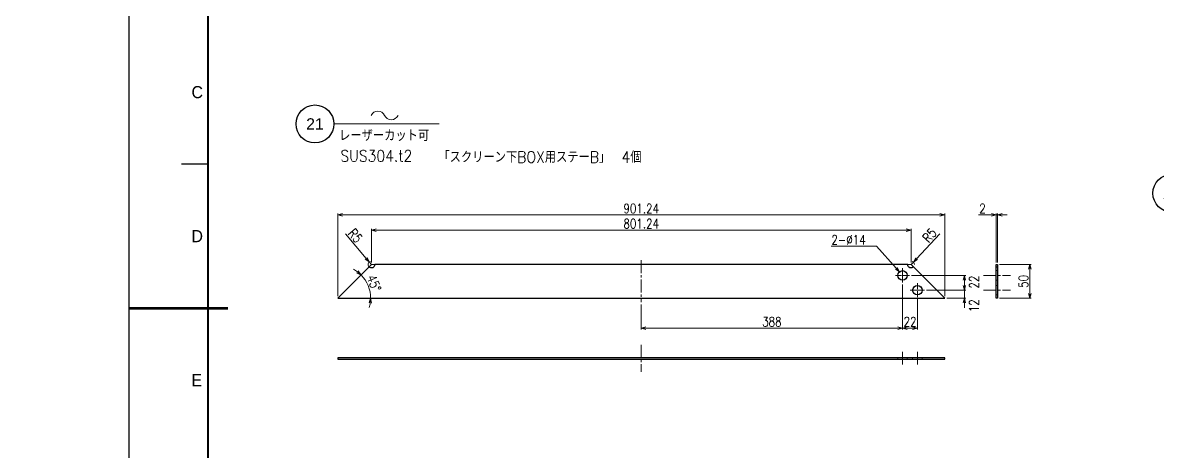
# Model space of a CAD drawing. Header units: millimetres. Extents: x 0 to 51411, y 0 to 16902.
# Drawn here: x 25524 to 27208, y 1267 to 1903 of the extents above; entities that cross this region are included whole.
import ezdxf
from ezdxf import colors
from ezdxf.entities.mleader import LeaderData, LeaderLine
from ezdxf.enums import TextEntityAlignment as Align
from ezdxf.math import Vec2, Vec3

# ---------------------------------------------------------------- set-up
doc = ezdxf.new("R2010")
doc.units = ezdxf.units.MM
doc.linetypes.add('CENTER2', pattern=[28.575, 19.05, -3.175, 3.175, -3.175])
doc.linetypes.add('HIDDEN2', pattern=[4.7625, 3.175, -1.5875])
for name, color, linetype, lineweight in [('01_外形線', 7, 'Continuous', 25), ('03_かくれ線', 6, 'HIDDEN2', 13), ('04_中心線', 1, 'CENTER2', 9), ('06_文字', 7, 'Continuous', 13), ('07_寸法線', 3, 'Continuous', 9), ('99_図枠', 7, 'Continuous', 40)]:
    doc.layers.add(name, color=color, linetype=linetype, lineweight=lineweight)
doc.layers.add('10_補助線', color=8, linetype='Continuous', lineweight=13, plot=False)
doc.styles.add('KSS_TXT', font='txt.shx', dxfattribs={"bigfont": 'extfont2.shx'})
doc.styles.get("Standard").update_dxf_attribs({"font": 'arial.ttf'})
doc.styles.add('寸法用', font='simplex.shx', dxfattribs={"width": 0.8, "bigfont": '@extfont2.shx'})
doc.styles.add('表題用', font='MS PGothic.ttf')
doc.dimstyles.new('機械製図用', dxfattribs={"dimtxt": 3.5, "dimasz": 3.5, "dimexe": 2, "dimexo": 0, "dimgap": 1.2, "dimtad": 1, "dimdsep": 46, "dimtxsty": '寸法用', "dimblk": 'OPEN30', "dimcen": 0, "dimclrd": 256, "dimclre": 256, "dimclrt": 7, "dimazin": 2, "dimtm": 1e-09, "dimtfac": 0.75, "dimtmove": 0, "dimatfit": 3, "dimldrblk": 'OPEN30', "dimfxl": 1, "dimlwd": -1, "dimlwe": -1, "dimarcsym": 0})
doc.dimstyles.new('機械製図用$3', dxfattribs={"dimtxt": 3.5, "dimasz": 3.5, "dimexe": 2, "dimexo": 0, "dimgap": 1.2, "dimtad": 1, "dimtih": 1, "dimtoh": 1, "dimdsep": 46, "dimtxsty": '寸法用', "dimblk": 'OPEN30', "dimcen": 0, "dimsd1": 1, "dimclrd": 256, "dimclre": 256, "dimclrt": 7, "dimazin": 2, "dimtm": 1e-09, "dimtfac": 0.75, "dimtofl": 0, "dimtmove": 0, "dimatfit": 3, "dimldrblk": 'OPEN30', "dimfxl": 1, "dimlwd": -1, "dimlwe": -1, "dimarcsym": 0})

# ---------------------------------------------------------------- blocks, each defined once
blk = doc.blocks.new('*U282')
at = {"layer": '04_中心線', "color": 0, "linetype": 'CENTER2', "transparency": 16777216}
for p, q in [((-10.5, 0), (-1.4, 0)), ((0, 1.4), (0, 10.5)), ((1.4, 0), (10.5, 0)), ((0, -10.5), (0, -1.4))]:
    blk.add_line(p, q, dxfattribs=at)
at = {"layer": '04_中心線', "color": 0, "linetype": 'Continuous', "transparency": 16777216}
for p, q in [((-0.7, 0), (0.7, 0)), ((0, -0.7), (0, 0.7))]:
    blk.add_line(p, q, dxfattribs=at)
blk = doc.blocks.new('*U283')
at = {"layer": '04_中心線', "color": 0, "linetype": 'CENTER2', "transparency": 16777216}
for p, q in [((-10.5, 0), (-1.4, 0)), ((0, 1.4), (0, 10.5)), ((1.4, 0), (10.5, 0)), ((0, -10.5), (0, -1.4))]:
    blk.add_line(p, q, dxfattribs=at)
at = {"layer": '04_中心線', "color": 0, "linetype": 'Continuous', "transparency": 16777216}
for p, q in [((-0.7, 0), (0.7, 0)), ((0, -0.7), (0, 0.7))]:
    blk.add_line(p, q, dxfattribs=at)
blk = doc.blocks.new('_Open30')
at = {"color": 0, "linetype": 'ByBlock', "lineweight": -2}
for p, q in [((-1, 0.27), (0, 0)), ((0, 0), (-1, -0.27)), ((0, 0), (-1, 0))]:
    blk.add_line(p, q, dxfattribs=at)
blk = doc.blocks.new('*D290')
at = {"layer": '07_寸法線', "transparency": 16777216}
for p, q in [((26974.2, 1544.2), (27021.2, 1544.2)), ((27019.2, 1501.2), (27019.2, 1537.2)), ((26974.2, 1494.2), (27021.2, 1494.2))]:
    blk.add_line(p, q, dxfattribs=at)
at = {"layer": 'Defpoints', "color": 0, "transparency": 16777216}
for p in [(26971.2, 1544.2), (27019.2, 1544.2), (26971.2, 1494.2)]:
    blk.add_point(p, dxfattribs=at)
at = {"layer": '07_寸法線', "transparency": 16777216, "xscale": 7, "yscale": 7, "zscale": 7}
for p, rotation in [((27019.2, 1544.2), 90), ((27019.2, 1494.2), 270)]:
    blk.add_blockref('_Open30', p, dxfattribs=dict(at, rotation=rotation))
at = {"layer": '07_寸法線', "color": 7, "transparency": 16777216, "insert": (27009.7, 1519.2), "char_height": 14, "attachment_point": 5, "rotation": 90, "style": '寸法用'}
blk.add_mtext('50', dxfattribs=at)
blk = doc.blocks.new('*D291')
at = {"layer": '07_寸法線', "transparency": 16777216}
for p, q in [((26962.2, 1617.8), (26942.7, 1617.8)), ((26969.2, 1547.2), (26969.2, 1619.8)), ((26971.2, 1617.8), (26969.2, 1617.8)), ((26971.2, 1547.2), (26971.2, 1619.8)), ((26978.2, 1617.8), (26985.2, 1617.8))]:
    blk.add_line(p, q, dxfattribs=at)
at = {"layer": 'Defpoints', "color": 0, "transparency": 16777216}
for p in [(26969.2, 1617.8), (26969.2, 1544.2), (26971.2, 1544.2)]:
    blk.add_point(p, dxfattribs=at)
at = {"layer": '07_寸法線', "transparency": 16777216, "xscale": 7, "yscale": 7, "zscale": 7}
blk.add_blockref('_Open30', (26969.2, 1617.8), dxfattribs=at)
at = {"layer": '07_寸法線', "transparency": 16777216, "xscale": 7, "yscale": 7, "zscale": 7, "rotation": 180}
blk.add_blockref('_Open30', (26971.2, 1617.8), dxfattribs=at)
at = {"layer": '07_寸法線', "color": 7, "transparency": 16777216, "insert": (26948.9, 1627.3), "char_height": 14, "attachment_point": 5, "style": '寸法用'}
blk.add_mtext('2', dxfattribs=at)
blk = doc.blocks.new('*D292')
at = {"layer": '07_寸法線', "transparency": 16777216}
for p, q in [((26041.5, 1547.2), (26041.5, 1597.3)), ((26835.7, 1595.3), (26048.5, 1595.3)), ((26842.7, 1547.2), (26842.7, 1597.3))]:
    blk.add_line(p, q, dxfattribs=at)
at = {"layer": 'Defpoints', "color": 0, "transparency": 16777216}
for p in [(26041.5, 1595.3), (26041.5, 1544.2), (26842.7, 1544.2)]:
    blk.add_point(p, dxfattribs=at)
at = {"layer": '07_寸法線', "transparency": 16777216, "xscale": 7, "yscale": 7, "zscale": 7, "rotation": 180}
blk.add_blockref('_Open30', (26041.5, 1595.3), dxfattribs=at)
at = {"layer": '07_寸法線', "transparency": 16777216, "xscale": 7, "yscale": 7, "zscale": 7}
blk.add_blockref('_Open30', (26842.7, 1595.3), dxfattribs=at)
at = {"layer": '07_寸法線', "color": 7, "transparency": 16777216, "insert": (26442.1, 1604.8), "char_height": 14, "attachment_point": 5, "style": '寸法用'}
blk.add_mtext('801.24', dxfattribs=at)
blk = doc.blocks.new('*D293')
at = {"layer": '07_寸法線', "transparency": 16777216}
for p, q in [((25991.5, 1497.2), (25991.5, 1619.8)), ((26885.7, 1617.8), (25998.5, 1617.8)), ((26892.7, 1497.2), (26892.7, 1619.8))]:
    blk.add_line(p, q, dxfattribs=at)
at = {"layer": 'Defpoints', "color": 0, "transparency": 16777216}
for p in [(25991.5, 1617.8), (25991.5, 1494.2), (26892.7, 1494.2)]:
    blk.add_point(p, dxfattribs=at)
at = {"layer": '07_寸法線', "transparency": 16777216, "xscale": 7, "yscale": 7, "zscale": 7, "rotation": 180}
blk.add_blockref('_Open30', (25991.5, 1617.8), dxfattribs=at)
at = {"layer": '07_寸法線', "transparency": 16777216, "xscale": 7, "yscale": 7, "zscale": 7}
blk.add_blockref('_Open30', (26892.7, 1617.8), dxfattribs=at)
at = {"layer": '07_寸法線', "color": 7, "transparency": 16777216, "insert": (26442.1, 1627.3), "char_height": 14, "attachment_point": 5, "style": '寸法用'}
blk.add_mtext('901.24', dxfattribs=at)
blk = doc.blocks.new('*D294')
at = {"layer": '07_寸法線', "transparency": 16777216}
for p, q in [((26002.9, 1589.9), (26033.8, 1553.3)), ((26041.5, 1544.2), (26038.3, 1548))]:
    blk.add_line(p, q, dxfattribs=at)
blk.add_arc((26041.5, 1544.2), 5, 107.2903, 225, dxfattribs=at)
at = {"layer": 'Defpoints', "color": 0, "transparency": 16777216}
for p in [(26038.3, 1548), (26041.5, 1544.2)]:
    blk.add_point(p, dxfattribs=at)
at = {"layer": '07_寸法線', "transparency": 16777216, "xscale": 7, "yscale": 7, "zscale": 7, "rotation": 310.2086075832785}
blk.add_blockref('_Open30', (26038.3, 1548), dxfattribs=at)
at = {"layer": '07_寸法線', "color": 7, "transparency": 16777216, "insert": (26017.7, 1587), "char_height": 14, "attachment_point": 5, "rotation": 310.2086, "style": '寸法用'}
blk.add_mtext('R5', dxfattribs=at)
blk = doc.blocks.new('*D295')
at = {"layer": '07_寸法線', "transparency": 16777216}
for p, q in [((26885.3, 1589.7), (26850.9, 1552.9)), ((26842.7, 1544.2), (26846.2, 1547.8))]:
    blk.add_line(p, q, dxfattribs=at)
blk.add_arc((26842.7, 1544.2), 5, 0, 69.8493, dxfattribs=at)
at = {"layer": 'Defpoints', "color": 0, "transparency": 16777216}
for p in [(26842.7, 1544.2), (26846.2, 1547.8)]:
    blk.add_point(p, dxfattribs=at)
at = {"layer": '07_寸法線', "transparency": 16777216, "xscale": 7, "yscale": 7, "zscale": 7, "rotation": 226.9309724063571}
blk.add_blockref('_Open30', (26846.2, 1547.8), dxfattribs=at)
at = {"layer": '07_寸法線', "color": 7, "transparency": 16777216, "insert": (26870.2, 1587.5), "char_height": 14, "attachment_point": 5, "rotation": 46.931, "style": '寸法用'}
blk.add_mtext('R5', dxfattribs=at)
blk = doc.blocks.new('*D296')
at = {"layer": '07_寸法線', "transparency": 16777216}
for p, q in [((26830.1, 1514.7), (26830.1, 1447.9)), ((26852.1, 1492.7), (26852.1, 1447.9)), ((26845.1, 1449.9), (26837.1, 1449.9))]:
    blk.add_line(p, q, dxfattribs=at)
at = {"layer": 'Defpoints', "color": 0, "transparency": 16777216}
for p in [(26830.1, 1517.7), (26852.1, 1495.7), (26830.1, 1449.9)]:
    blk.add_point(p, dxfattribs=at)
at = {"layer": '07_寸法線', "transparency": 16777216, "xscale": 7, "yscale": 7, "zscale": 7, "rotation": 180}
blk.add_blockref('_Open30', (26830.1, 1449.9), dxfattribs=at)
at = {"layer": '07_寸法線', "transparency": 16777216, "xscale": 7, "yscale": 7, "zscale": 7}
blk.add_blockref('_Open30', (26852.1, 1449.9), dxfattribs=at)
at = {"layer": '07_寸法線', "color": 7, "transparency": 16777216, "insert": (26841.3, 1459.4), "char_height": 14, "attachment_point": 5, "style": '寸法用'}
blk.add_mtext('22', dxfattribs=at)
blk = doc.blocks.new('*D297')
at = {"layer": '07_寸法線', "transparency": 16777216}
for p, q in [((26830.1, 1514.7), (26830.1, 1447.9)), ((26442.1, 1485.2), (26442.1, 1447.9)), ((26823.1, 1449.9), (26449.1, 1449.9))]:
    blk.add_line(p, q, dxfattribs=at)
at = {"layer": 'Defpoints', "color": 0, "transparency": 16777216}
for p in [(26830.1, 1517.7), (26442.1, 1488.2), (26442.1, 1449.9)]:
    blk.add_point(p, dxfattribs=at)
at = {"layer": '07_寸法線', "transparency": 16777216, "xscale": 7, "yscale": 7, "zscale": 7, "rotation": 180}
blk.add_blockref('_Open30', (26442.1, 1449.9), dxfattribs=at)
at = {"layer": '07_寸法線', "transparency": 16777216, "xscale": 7, "yscale": 7, "zscale": 7}
blk.add_blockref('_Open30', (26830.1, 1449.9), dxfattribs=at)
at = {"layer": '07_寸法線', "color": 7, "transparency": 16777216, "insert": (26636.1, 1459.4), "char_height": 14, "attachment_point": 5, "style": '寸法用'}
blk.add_mtext('388', dxfattribs=at)
blk = doc.blocks.new('*D298')
at = {"layer": '07_寸法線', "transparency": 16777216}
for p, q in [((26724.3, 1571.4), (26791.5, 1571.4)), ((26791.5, 1571.4), (26820.8, 1538.6))]:
    blk.add_line(p, q, dxfattribs=at)
at = {"layer": 'Defpoints', "color": 0, "transparency": 16777216}
for p in [(26825.5, 1533.4), (26834.8, 1523)]:
    blk.add_point(p, dxfattribs=at)
at = {"layer": '07_寸法線', "transparency": 16777216, "xscale": 7, "yscale": 7, "zscale": 7, "rotation": 311.8427270792586}
blk.add_blockref('_Open30', (26825.5, 1533.4), dxfattribs=at)
at = {"layer": '07_寸法線', "color": 7, "transparency": 16777216, "insert": (26749.9, 1580.9), "char_height": 14, "attachment_point": 5, "style": '寸法用'}
blk.add_mtext('2-∅14', dxfattribs=at)
blk = doc.blocks.new('*D300')
at = {"layer": '07_寸法線', "transparency": 16777216}
for start, end in [(53.2123, 61.4246), (0, 45), (343.5754, 351.7877)]:
    blk.add_arc((25991.5, 1494.2), 48.9, start, end, dxfattribs=at)
at = {"layer": 'Defpoints', "color": 0, "transparency": 16777216}
for p in [(26038, 1540.6), (26038.7, 1506.8), (25991.5, 1494.2), (25991.5, 1494.2), (26892.7, 1494.2)]:
    blk.add_point(p, dxfattribs=at)
at = {"layer": '07_寸法線', "transparency": 16777216, "xscale": 7, "yscale": 7, "zscale": 7}
for p, rotation in [((26026.1, 1528.7), 319.1061589471851), ((26040.4, 1494.2), 85.89384105271749)]:
    blk.add_blockref('_Open30', p, dxfattribs=dict(at, rotation=rotation))
at = {"layer": '07_寸法線', "color": 7, "transparency": 16777216, "insert": (26045.4, 1516.5), "char_height": 14, "attachment_point": 5, "rotation": 292.5, "style": '寸法用'}
blk.add_mtext('45°', dxfattribs=at)
blk = doc.blocks.new('AM_BALLOON1')
at = {"transparency": 16777216}
blk.add_circle((0, 0), 5, dxfattribs=at)
blk.add_attdef('B_NUMBER', text='', height=3, dxfattribs=at).set_placement((0, 0), align=Align.MIDDLE_CENTER)
blk = doc.blocks.new('_OPEN')
at = {"color": 0, "linetype": 'ByBlock'}
for p, q in [((-1, 0.17), (0, 0)), ((0, 0), (-1, -0.17)), ((0, 0), (-1, 0))]:
    blk.add_line(p, q, dxfattribs=at)
blk = doc.blocks.new('*D1178')
at = {"layer": '07_寸法線', "transparency": 16777216}
for p, q in [((26921.9, 1513.2), (26921.9, 1520.2)), ((26865.6, 1506.2), (26923.9, 1506.2)), ((26921.9, 1494.2), (26921.9, 1506.2)), ((26895.7, 1494.2), (26923.9, 1494.2)), ((26921.9, 1487.2), (26921.9, 1480.2))]:
    blk.add_line(p, q, dxfattribs=at)
at = {"layer": 'Defpoints', "color": 0, "transparency": 16777216}
for p in [(26862.6, 1506.2), (26921.9, 1506.2), (26892.7, 1494.2)]:
    blk.add_point(p, dxfattribs=at)
at = {"layer": '07_寸法線', "transparency": 16777216, "xscale": 7, "yscale": 7, "zscale": 7}
for p, rotation in [((26921.9, 1506.2), 270), ((26921.9, 1494.2), 90)]:
    blk.add_blockref('_Open30', p, dxfattribs=dict(at, rotation=rotation))
at = {"layer": '07_寸法線', "color": 7, "transparency": 16777216, "insert": (26936.2, 1483.1), "char_height": 14, "attachment_point": 5, "rotation": 90, "style": '寸法用'}
blk.add_mtext('12', dxfattribs=at)
blk = doc.blocks.new('*D1179')
at = {"layer": '07_寸法線', "transparency": 16777216}
for p, q in [((26843.6, 1528.2), (26923.9, 1528.2)), ((26921.9, 1513.2), (26921.9, 1521.2)), ((26865.6, 1506.2), (26923.9, 1506.2))]:
    blk.add_line(p, q, dxfattribs=at)
at = {"layer": 'Defpoints', "color": 0, "transparency": 16777216}
for p in [(26840.6, 1528.2), (26921.9, 1528.2), (26862.6, 1506.2)]:
    blk.add_point(p, dxfattribs=at)
at = {"layer": '07_寸法線', "transparency": 16777216, "xscale": 7, "yscale": 7, "zscale": 7}
for p, rotation in [((26921.9, 1528.2), 90), ((26921.9, 1506.2), 270)]:
    blk.add_blockref('_Open30', p, dxfattribs=dict(at, rotation=rotation))
at = {"layer": '07_寸法線', "color": 7, "transparency": 16777216, "insert": (26936.2, 1518.2), "char_height": 14, "attachment_point": 5, "rotation": 90, "style": '寸法用'}
blk.add_mtext('22', dxfattribs=at)
blk = doc.blocks.new('p1ba05')
for centre, start, end in [((-2.95, 0.29), 24.2276, 155.5758), ((0, 1.62), 204.2276, 335.5758)]:
    blk.add_arc(centre, 1.62, start, end)

msp = doc.modelspace()

# ---------------------------------------------------------------- linework, layer by layer
at = {"layer": '01_外形線'}
msp.add_line((26969.15, 1540.644), (26971.15, 1540.644), dxfattribs=at)
msp.add_lwpolyline([(25991.504, 1494.18), (26892.746, 1494.18), (26846.282, 1540.644, -0.66817864), (26837.746, 1544.18), (26046.504, 1544.18, -0.66817864), (26037.968, 1540.644), (25991.504, 1494.18)], format="xyb", dxfattribs=at)
for points in [[(26969.15, 1544.18), (26971.15, 1544.18), (26971.15, 1494.18), (26969.15, 1494.18)], [(25991.504, 1403.9), (26892.746, 1403.9), (26892.746, 1405.9), (25991.504, 1405.9)]]:
    msp.add_lwpolyline(points, close=True, dxfattribs=at)
for centre in [(26830.125, 1528.18), (26852.125, 1506.18)]:
    msp.add_circle(centre, 7, dxfattribs=at)
at = {"layer": '03_かくれ線', "ltscale": 3}
for p, q in [((26969.15, 1535.18), (26971.15, 1535.18)), ((26969.15, 1521.18), (26971.15, 1521.18)), ((26969.15, 1513.18), (26971.15, 1513.18)), ((26969.15, 1499.18), (26971.15, 1499.18)), ((26823.125, 1405.9), (26823.125, 1403.9)), ((26837.125, 1405.9), (26837.125, 1403.9)), ((26845.125, 1405.9), (26845.125, 1403.9)), ((26859.125, 1405.9), (26859.125, 1403.9))]:
    msp.add_line(p, q, dxfattribs=at)
at = {"layer": '04_中心線'}
for p, q in [((26442.125, 1550.52), (26442.125, 1488.203)), ((26950.15, 1528.18), (26990.15, 1528.18)), ((26950.15, 1506.18), (26990.15, 1506.18)), ((26442.125, 1424.9), (26442.125, 1384.9)), ((26830.125, 1414.9), (26830.125, 1394.9)), ((26852.125, 1414.9), (26852.125, 1394.9))]:
    msp.add_line(p, q, dxfattribs=at)
at = {"layer": '07_寸法線'}
msp.add_line((25985.848, 1752.722), (26142.191, 1752.722), dxfattribs=at)
at = {"layer": '10_補助線'}
for points in [[(26037.968, 1540.644), (26041.504, 1544.18), (26046.504, 1544.18)], [(26846.282, 1540.644), (26842.746, 1544.18), (26837.746, 1544.18)]]:
    msp.add_lwpolyline(points, dxfattribs=at)
at = {"layer": '99_図枠', "lineweight": 25}
msp.add_line((25798.42, 1693.137), (25759.42, 1693.137), dxfattribs=at)
at = {"layer": '99_図枠', "lineweight": 53}
msp.add_line((25681.54, 1479.52), (25828.42, 1479.52), dxfattribs=at)
at = {"layer": '99_図枠'}
msp.add_lwpolyline([(25798.42, 664.051), (28059.22, 664.051), (28059.22, 2294.989), (25798.42, 2294.989)], close=True, dxfattribs=at)
at = {"layer": 'Defpoints'}
msp.add_lwpolyline([(25681.54, 625.051), (28098.22, 625.051), (28098.22, 2333.989), (25681.54, 2333.989)], close=True, dxfattribs=at)

# ---------------------------------------------------------------- block references
at = {"layer": '04_中心線', "linetype": 'CENTER2'}
for name, p in [('*U283', (26830.125, 1528.18)), ('*U282', (26852.125, 1506.18))]:
    msp.add_blockref(name, p, dxfattribs=at)
at = {"layer": '07_寸法線', "xscale": 6.749590909090905, "yscale": 6.749590909090905, "zscale": 6.749590909090905}
msp.add_blockref('p1ba05', (26071.101, 1758.876), dxfattribs=at)

# ---------------------------------------------------------------- texts
at = {"layer": '06_文字', "color": 3, "style": 'KSS_TXT', "width": 0.9}
for s, p in [('レーザーカット可', (25993.62, 1727.306)), ('SUS304.t2', (25995.499, 1696.928)), ('「スクリーン下BOX用ステーB」\u30004個', (26141.004, 1695.241))]:
    msp.add_text(s, height=16.875, dxfattribs=at).set_placement(p)
at = {"layer": '99_図枠', "lineweight": 13, "style": '表題用'}
for s, p in [('C', (25774.42, 1799.946)), ('D', (25774.42, 1586.329)), ('E', (25774.42, 1372.711))]:
    msp.add_text(s, height=18, dxfattribs=at).set_placement(p, align=Align.MIDDLE_LEFT)

# ---------------------------------------------------------------- dimensions: what is measured, and where the dimension line sits
at = {"layer": '07_寸法線'}
for base, p1, p2, angle, picture, middle in [((25991.504, 1617.754), (26892.746, 1494.18), (25991.504, 1494.18), 180, '*D293', (26442.125, 1627.254)), ((26969.15, 1617.754), (26971.15, 1544.18), (26969.15, 1544.18), 180, '*D291', (26948.917, 1627.254)), ((26041.504, 1595.326), (26842.746, 1544.18), (26041.504, 1544.18), 180, '*D292', (26442.125, 1604.826)), ((27019.155, 1544.18), (26971.15, 1494.18), (26971.15, 1544.18), 90, '*D290', (27009.655, 1519.18)), ((26442.125, 1449.88), (26830.125, 1517.68), (26442.125, 1488.203), 180, '*D297', (26636.125, 1459.38))]:
    dim = msp.add_linear_dim(base=base, p1=p1, p2=p2, angle=angle, dimstyle='機械製図用', override={"dimtxt": 14, "dimasz": 7, "dimexo": 3, "dimgap": 2.5}, dxfattribs=at)
    dim.commit()
    dim.dimension.update_dxf_attribs({"geometry": picture, "text_midpoint": middle})
for center, mpoint, picture, middle in [((26041.504, 1544.18), (26038.276, 1547.998), '*D294', (26010.49, 1580.868)), ((26842.746, 1544.18), (26846.161, 1547.832), '*D295', (26877.173, 1581.008))]:
    dim = msp.add_radius_dim(center=center, mpoint=mpoint, dimstyle='機械製図用', override={"dimtxt": 14, "dimasz": 7, "dimgap": 2.5}, dxfattribs=at)
    dim.commit()
    dim.dimension.update_dxf_attribs({"geometry": picture, "text_midpoint": middle, "dimtype": 164})
dim = msp.add_diameter_dim_2p(p1=(26834.795, 1522.965), p2=(26825.456, 1533.394), text='2-<>', dimstyle='機械製図用$3', override={"dimtxt": 14, "dimasz": 7, "dimgap": 2.5}, dxfattribs=at)
dim.commit()
dim.dimension.update_dxf_attribs({"geometry": '*D298', "text_midpoint": (26749.884, 1571.364), "dimtype": 163})
dim = msp.add_angular_dim_2l(base=(26038.718, 1506.831), line1=((25991.504, 1494.18), (26892.746, 1494.18)), line2=((26037.968, 1540.644), (25991.504, 1494.18)), dimstyle='機械製図用', override={"dimtxt": 14, "dimasz": 7, "dimgap": 2.5, "dimtmove": 2}, dxfattribs=at)
dim.commit()
dim.dimension.update_dxf_attribs({"geometry": '*D300', "text_midpoint": (26045.439, 1516.521)})
for base, p1, p2, angle, picture, middle in [((26830.125, 1449.88), (26852.125, 1495.68), (26830.125, 1517.68), 180, '*D296', (26841.286, 1459.38)), ((26921.916, 1528.18), (26862.625, 1506.18), (26840.625, 1528.18), 90, '*D1179', (26936.212, 1518.159)), ((26921.916, 1506.18), (26892.746, 1494.18), (26862.625, 1506.18), 90, '*D1178', (26936.212, 1483.142))]:
    dim = msp.add_linear_dim(base=base, p1=p1, p2=p2, angle=angle, dimstyle='機械製図用', override={"dimtxt": 14, "dimasz": 7, "dimexo": 3, "dimgap": 2.5, "dimtmove": 2}, dxfattribs=at)
    dim.commit()
    dim.dimension.update_dxf_attribs({"geometry": picture, "text_midpoint": middle, "dimtype": 160})

# ---------------------------------------------------------------- leaders
ml = msp.add_multileader_block('Standard', dxfattribs=at)
ml.set_content('AM_BALLOON1', color=256, scale=7.08707045)
ml.set_attribute('B_NUMBER', '28', width=0)
ml.set_leader_properties(color=256, linetype='ByLayer', lineweight=-1)
ml.set_arrow_properties(name='OPEN')
ml.build(insert=Vec2(0, 0))
ml.multileader.update_dxf_attribs({"leader_type": 0, "has_dogleg": 0, "text_right_attachment_type": 6, "dogleg_length": 0, "arrow_head_size": 3.544, "scale": 2.5, "block_connection_type": 1})
ctx = ml.context
ctx.base_point, ctx.scale, ctx.char_height, ctx.arrow_head_size, ctx.landing_gap_size, ctx.plane_origin = Vec3(32779.868, 3275.518), 2.5, 7.087, 3.544, 3.544, Vec3(32779.868, 3275.518)
ctx.right_attachment, ctx.attachment_type = 6, 1
notes = []
notes.append((ctx, [(0, (0, 0, 0), (0, 0), (1, 0), 1, [])]))
ctx.block.insert = Vec3(32779.868, 3275.518)
ml = msp.add_multileader_block('Standard', dxfattribs=at)
ml.set_content('AM_BALLOON1', color=256, scale=7.08707045)
ml.set_attribute('B_NUMBER', '29', width=0)
ml.set_leader_properties(color=256, linetype='ByLayer', lineweight=-1)
ml.set_arrow_properties(name='OPEN')
ml.build(insert=Vec2(0, 0))
ml.multileader.update_dxf_attribs({"leader_type": 0, "has_dogleg": 0, "text_right_attachment_type": 6, "dogleg_length": 0, "arrow_head_size": 3.544, "scale": 2.5, "block_connection_type": 1})
ctx = ml.context
ctx.base_point, ctx.scale, ctx.char_height, ctx.arrow_head_size, ctx.landing_gap_size, ctx.plane_origin = Vec3(34667.768, 3275.518), 2.5, 7.087, 3.544, 3.544, Vec3(34667.768, 3275.518)
ctx.right_attachment, ctx.attachment_type = 6, 1
notes.append((ctx, [(0, (0, 0, 0), (0, 0), (1, 0), 1, [])]))
ctx.block.insert = Vec3(34667.768, 3275.518)
ml = msp.add_multileader_block('Standard', dxfattribs=at)
ml.set_content('AM_BALLOON1', color=256, scale=7.08707045)
ml.set_attribute('B_NUMBER', '27', width=0)
ml.set_leader_properties(color=256, linetype='ByLayer', lineweight=-1)
ml.set_arrow_properties(name='OPEN')
ml.build(insert=Vec2(0, 0))
ml.multileader.update_dxf_attribs({"leader_type": 0, "has_dogleg": 0, "text_right_attachment_type": 6, "dogleg_length": 0, "arrow_head_size": 3.544, "scale": 2.5, "block_connection_type": 1})
ctx = ml.context
ctx.base_point, ctx.scale, ctx.char_height, ctx.arrow_head_size, ctx.landing_gap_size, ctx.plane_origin = Vec3(30037.828, 2881.684), 2.5, 7.087, 3.544, 3.544, Vec3(30037.828, 2881.684)
ctx.right_attachment, ctx.attachment_type = 6, 1
notes.append((ctx, [(0, (0, 0, 0), (0, 0), (1, 0), 1, [])]))
ctx.block.insert = Vec3(30037.828, 2881.684)
ml = msp.add_multileader_block('Standard', dxfattribs=at)
ml.set_content('AM_BALLOON1', color=256, scale=7.08707045)
ml.set_attribute('B_NUMBER', '26', width=0)
ml.set_leader_properties(color=256, linetype='ByLayer', lineweight=-1)
ml.set_arrow_properties(name='OPEN')
ml.build(insert=Vec2(0, 0))
ml.multileader.update_dxf_attribs({"leader_type": 0, "has_dogleg": 0, "text_right_attachment_type": 6, "dogleg_length": 0, "arrow_head_size": 3.544, "scale": 2.5, "block_connection_type": 1})
ctx = ml.context
ctx.base_point, ctx.scale, ctx.char_height, ctx.arrow_head_size, ctx.landing_gap_size, ctx.plane_origin = Vec3(28646.004, 2598.075), 2.5, 7.087, 3.544, 3.544, Vec3(28646.004, 2598.075)
ctx.right_attachment, ctx.attachment_type = 6, 1
notes.append((ctx, [(0, (0, 0, 0), (0, 0), (1, 0), 1, [])]))
ctx.block.insert = Vec3(28646.004, 2598.075)
ml = msp.add_multileader_block('Standard', dxfattribs=at)
ml.set_content('AM_BALLOON1', color=256, scale=5.62465909)
ml.set_attribute('B_NUMBER', '20', width=0)
ml.set_leader_properties(color=256, linetype='ByLayer', lineweight=-1)
ml.set_arrow_properties(name='OPEN')
ml.build(insert=Vec2(0, 0))
ml.multileader.update_dxf_attribs({"leader_type": 0, "has_dogleg": 0, "text_right_attachment_type": 6, "dogleg_length": 0, "arrow_head_size": 2.812, "scale": 2.5, "block_connection_type": 1})
ctx = ml.context
ctx.base_point, ctx.scale, ctx.char_height, ctx.arrow_head_size, ctx.landing_gap_size, ctx.plane_origin = Vec3(25957.692, 2209.708), 2.5, 5.625, 2.812, 2.812, Vec3(25957.692, 2209.708)
ctx.right_attachment, ctx.attachment_type = 6, 1
notes.append((ctx, [(0, (0, 0, 0), (0, 0), (1, 0), 1, [])]))
ctx.block.insert = Vec3(25957.692, 2209.708)
ml = msp.add_multileader_block('Standard', dxfattribs=at)
ml.set_content('AM_BALLOON1', color=256, scale=5.62465909)
ml.set_attribute('B_NUMBER', '23', width=0)
ml.set_leader_properties(color=256, linetype='ByLayer', lineweight=-1)
ml.set_arrow_properties(name='OPEN')
ml.build(insert=Vec2(0, 0))
ml.multileader.update_dxf_attribs({"leader_type": 0, "has_dogleg": 0, "text_right_attachment_type": 6, "dogleg_length": 0, "arrow_head_size": 2.812, "scale": 2.5, "block_connection_type": 1})
ctx = ml.context
ctx.base_point, ctx.scale, ctx.char_height, ctx.arrow_head_size, ctx.landing_gap_size, ctx.plane_origin = Vec3(27229.911, 2209.708), 2.5, 5.625, 2.812, 2.812, Vec3(27229.911, 2209.708)
ctx.right_attachment, ctx.attachment_type = 6, 1
notes.append((ctx, [(0, (0, 0, 0), (0, 0), (1, 0), 1, [])]))
ctx.block.insert = Vec3(27229.911, 2209.708)
ml = msp.add_multileader_block('Standard', dxfattribs=at)
ml.set_content('AM_BALLOON1', color=256, scale=4.99969697)
ml.set_attribute('B_NUMBER', '30', width=0)
ml.set_leader_properties(color=256, linetype='ByLayer', lineweight=-1)
ml.set_arrow_properties(name='OPEN')
ml.build(insert=Vec2(0, 0))
ml.multileader.update_dxf_attribs({"leader_type": 0, "has_dogleg": 0, "text_right_attachment_type": 6, "dogleg_length": 0, "arrow_head_size": 2.5, "scale": 2.5, "block_connection_type": 1})
ctx = ml.context
ctx.base_point, ctx.scale, ctx.char_height, ctx.arrow_head_size, ctx.landing_gap_size, ctx.plane_origin = Vec3(36368.352, 1874.031), 2.5, 5, 2.5, 2.5, Vec3(36368.352, 1874.031)
ctx.right_attachment, ctx.attachment_type = 6, 1
notes.append((ctx, [(0, (0, 0, 0), (0, 0), (1, 0), 1, [])]))
ctx.block.insert = Vec3(36368.352, 1874.031)
ml = msp.add_multileader_block('Standard', dxfattribs=at)
ml.set_content('AM_BALLOON1', color=256, scale=4.99969697)
ml.set_attribute('B_NUMBER', '31', width=0)
ml.set_leader_properties(color=256, linetype='ByLayer', lineweight=-1)
ml.set_arrow_properties(name='OPEN')
ml.build(insert=Vec2(0, 0))
ml.multileader.update_dxf_attribs({"leader_type": 0, "has_dogleg": 0, "text_right_attachment_type": 6, "dogleg_length": 0, "arrow_head_size": 2.5, "scale": 2.5, "block_connection_type": 1})
ctx = ml.context
ctx.base_point, ctx.scale, ctx.char_height, ctx.arrow_head_size, ctx.landing_gap_size, ctx.plane_origin = Vec3(37494.708, 1874.031), 2.5, 5, 2.5, 2.5, Vec3(37494.708, 1874.031)
ctx.right_attachment, ctx.attachment_type = 6, 1
notes.append((ctx, [(0, (0, 0, 0), (0, 0), (1, 0), 1, [])]))
ctx.block.insert = Vec3(37494.708, 1874.031)
ml = msp.add_multileader_block('Standard', dxfattribs=at)
ml.set_content('AM_BALLOON1', color=256, scale=5.62465909)
ml.set_attribute('B_NUMBER', '21', width=0)
ml.set_leader_properties(color=256, linetype='ByLayer', lineweight=-1)
ml.set_arrow_properties(name='OPEN')
ml.build(insert=Vec2(0, 0))
ml.multileader.update_dxf_attribs({"leader_type": 0, "has_dogleg": 0, "text_right_attachment_type": 6, "dogleg_length": 0, "arrow_head_size": 2.812, "scale": 2.5, "block_connection_type": 1})
ctx = ml.context
ctx.base_point, ctx.scale, ctx.char_height, ctx.arrow_head_size, ctx.landing_gap_size, ctx.plane_origin = Vec3(25957.692, 1752.745), 2.5, 5.625, 2.812, 2.812, Vec3(25957.692, 1752.745)
ctx.right_attachment, ctx.attachment_type = 6, 1
notes.append((ctx, [(0, (0, 0, 0), (0, 0), (1, 0), 1, [])]))
ctx.block.insert = Vec3(25957.692, 1752.745)
ml = msp.add_multileader_block('Standard', dxfattribs=at)
ml.set_content('AM_BALLOON1', color=256, scale=5.62465909)
ml.set_attribute('B_NUMBER', '24', width=0)
ml.set_leader_properties(color=256, linetype='ByLayer', lineweight=-1)
ml.set_arrow_properties(name='OPEN')
ml.build(insert=Vec2(0, 0))
ml.multileader.update_dxf_attribs({"leader_type": 0, "has_dogleg": 0, "text_right_attachment_type": 6, "dogleg_length": 0, "arrow_head_size": 2.812, "scale": 2.5, "block_connection_type": 1})
ctx = ml.context
ctx.base_point, ctx.scale, ctx.char_height, ctx.arrow_head_size, ctx.landing_gap_size, ctx.plane_origin = Vec3(27229.911, 1649.936), 2.5, 5.625, 2.812, 2.812, Vec3(27229.911, 1649.936)
ctx.right_attachment, ctx.attachment_type = 6, 1
notes.append((ctx, [(0, (0, 0, 0), (0, 0), (1, 0), 1, [])]))
ctx.block.insert = Vec3(27229.911, 1649.936)
ml = msp.add_multileader_block('Standard', dxfattribs=at)
ml.set_content('AM_BALLOON1', color=256, scale=3.49978788)
ml.set_attribute('B_NUMBER', '1', width=0)
ml.set_leader_properties(color=256, linetype='ByLayer', lineweight=-1)
ml.set_arrow_properties(name='OPEN')
ml.build(insert=Vec2(0, 0))
ml.multileader.update_dxf_attribs({"leader_type": 0, "has_dogleg": 0, "text_right_attachment_type": 6, "dogleg_length": 0, "arrow_head_size": 1.75, "scale": 2.5, "block_connection_type": 1})
ctx = ml.context
ctx.base_point, ctx.scale, ctx.char_height, ctx.arrow_head_size, ctx.landing_gap_size, ctx.plane_origin = Vec3(43910.767, 1565.525), 2.5, 3.5, 1.75, 1.75, Vec3(43910.767, 1565.525)
ctx.right_attachment, ctx.attachment_type = 6, 1
notes.append((ctx, [(0, (0, 0, 0), (0, 0), (1, 0), 1, [])]))
ctx.block.insert = Vec3(43910.767, 1565.525)
ml = msp.add_multileader_block('Standard', dxfattribs=at)
ml.set_content('AM_BALLOON1', color=256, scale=3.49978788)
ml.set_attribute('B_NUMBER', '2', width=0)
ml.set_leader_properties(color=256, linetype='ByLayer', lineweight=-1)
ml.set_arrow_properties(name='OPEN')
ml.build(insert=Vec2(0, 0))
ml.multileader.update_dxf_attribs({"leader_type": 0, "has_dogleg": 0, "text_right_attachment_type": 6, "dogleg_length": 0, "arrow_head_size": 1.75, "scale": 2.5, "block_connection_type": 1})
ctx = ml.context
ctx.base_point, ctx.scale, ctx.char_height, ctx.arrow_head_size, ctx.landing_gap_size, ctx.plane_origin = Vec3(44674.034, 1385.933), 2.5, 3.5, 1.75, 1.75, Vec3(44674.034, 1385.933)
ctx.right_attachment, ctx.attachment_type = 6, 1
notes.append((ctx, [(0, (0, 0, 0), (0, 0), (1, 0), 1, [])]))
ctx.block.insert = Vec3(44674.034, 1385.933)
ml = msp.add_multileader_block('Standard', dxfattribs=at)
ml.set_content('AM_BALLOON1', color=256, scale=5.62465909)
ml.set_attribute('B_NUMBER', '25', width=0)
ml.set_leader_properties(color=256, linetype='ByLayer', lineweight=-1)
ml.set_arrow_properties(name='OPEN')
ml.build(insert=Vec2(0, 0))
ml.multileader.update_dxf_attribs({"leader_type": 0, "has_dogleg": 0, "text_right_attachment_type": 6, "dogleg_length": 0, "arrow_head_size": 2.812, "scale": 2.5, "block_connection_type": 1})
ctx = ml.context
ctx.base_point, ctx.scale, ctx.char_height, ctx.arrow_head_size, ctx.landing_gap_size, ctx.plane_origin = Vec3(27331.191, 1244.794), 2.5, 5.625, 2.812, 2.812, Vec3(27331.191, 1244.794)
ctx.right_attachment, ctx.attachment_type = 6, 1
notes.append((ctx, [(0, (0, 0, 0), (0, 0), (1, 0), 1, [])]))
ctx.block.insert = Vec3(27331.191, 1244.794)
for ctx, leaders in notes:
    for number, flags, end, landing, length, lines in leaders:
        leader = LeaderData()
        leader.index, (leader.has_last_leader_line, leader.has_dogleg_vector, leader.attachment_direction) = number, flags
        leader.last_leader_point, leader.dogleg_vector, leader.dogleg_length = Vec3(end), Vec3(landing), length
        for number, points, colour, breaks in lines:
            line = LeaderLine()
            line.index, line.vertices, line.color, line.breaks = number, Vec3.list(points), colors.encode_raw_color(colour), breaks
            leader.lines.append(line)
        ctx.leaders.append(leader)

doc.saveas('drawing.dxf')
